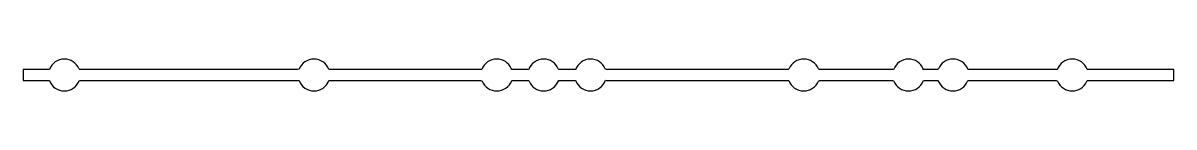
# Model space of a CAD drawing. Header units: centimetres. Extents: x -11.3 to 11.3, y -0.3 to 0.3.
import ezdxf

# ---------------------------------------------------------------- set-up
doc = ezdxf.new("R2010")
doc.units = ezdxf.units.CM
doc.header["$MEASUREMENT"] = 0
doc.layers.add('Camada 1', color=7, linetype='Continuous')

msp = doc.modelspace()

# ---------------------------------------------------------------- linework, layer by layer
at = {"layer": 'Camada 1'}
for points, knots in [([(9.63671, 0.10978), (9.63671, 0.10978), (11.34909, 0.10978), (11.34909, 0.10978), (11.34909, 0.10978), (11.34909, 0.10978), (11.34909, -0.10967), (11.34909, -0.10967), (11.34909, -0.10967), (11.34909, -0.10967), (9.63671, -0.10967), (9.63671, -0.10967), (9.63671, -0.10967), (9.63671, -0.10967), (9.62697, -0.13227), (9.62697, -0.13227), (9.62697, -0.13227), (9.57707, -0.23937), (9.46856, -0.31356), (9.34262, -0.31356), (9.34262, -0.31356), (9.21276, -0.31356), (9.10132, -0.23461), (9.05375, -0.12205), (9.05375, -0.12205), (9.05375, -0.12205), (9.02385, -0.10967), (9.02385, -0.10967), (9.02385, -0.10967), (9.02385, -0.10967), (7.29033, -0.10967), (7.29033, -0.10967), (7.29033, -0.10967), (7.29033, -0.10967), (7.2802, -0.12205), (7.2802, -0.12205), (7.2802, -0.12205), (7.23263, -0.2346), (7.12124, -0.31356), (6.99133, -0.31356), (6.99133, -0.31356), (6.86041, -0.31356), (6.74826, -0.23334), (6.70127, -0.11938), (6.70127, -0.11938), (6.70127, -0.11938), (6.69989, -0.10967), (6.69989, -0.10967), (6.69989, -0.10967), (6.69989, -0.10967), (6.40948, -0.10967), (6.40948, -0.10967), (6.40948, -0.10967), (6.40948, -0.10967), (6.40337, -0.11962), (6.40337, -0.11962), (6.40337, -0.11962), (6.35635, -0.2335), (6.2443, -0.31356), (6.11347, -0.31356), (6.11347, -0.31356), (5.98351, -0.31356), (5.87214, -0.23461), (5.82457, -0.12205), (5.82457, -0.12205), (5.82457, -0.12205), (5.7966, -0.10967), (5.7966, -0.10967), (5.7966, -0.10967), (5.7966, -0.10967), (4.35689, -0.10967), (4.35689, -0.10967), (4.35689, -0.10967), (4.35689, -0.10967), (4.33681, -0.12205), (4.33681, -0.12205), (4.33681, -0.12205), (4.28924, -0.2346), (4.17787, -0.31356), (4.04794, -0.31356), (4.04794, -0.31356), (3.91329, -0.31356), (3.79849, -0.22876), (3.75409, -0.10962), (3.75409, -0.10962), (3.75409, -0.10962), (3.72816, -0.10967), (3.72816, -0.10967), (3.72816, -0.10967), (3.72816, -0.10967), (0.15915, -0.10967), (0.15915, -0.10967), (0.15915, -0.10967), (0.15915, -0.10967), (0.13888, -0.10478), (0.13888, -0.10478), (0.13888, -0.10478), (0.09581, -0.22638), (-0.02027, -0.31356), (-0.15674, -0.31356), (-0.15674, -0.31356), (-0.28848, -0.31356), (-0.40124, -0.23236), (-0.44762, -0.11721), (-0.44762, -0.11721), (-0.44762, -0.11721), (-0.45688, -0.10967), (-0.45688, -0.10967), (-0.45688, -0.10967), (-0.45688, -0.10967), (-0.78885, -0.10967), (-0.78885, -0.10967), (-0.78885, -0.10967), (-0.78885, -0.10967), (-0.79163, -0.11962), (-0.79163, -0.11962), (-0.79163, -0.11962), (-0.83865, -0.2335), (-0.9507, -0.31356), (-1.08156, -0.31356), (-1.08156, -0.31356), (-1.2115, -0.31356), (-1.32289, -0.23461), (-1.37043, -0.12205), (-1.37043, -0.12205), (-1.37043, -0.12205), (-1.38244, -0.10967), (-1.38244, -0.10967), (-1.38244, -0.10967), (-1.38244, -0.10967), (-1.7114, -0.10967), (-1.7114, -0.10967), (-1.7114, -0.10967), (-1.7114, -0.10967), (-1.71233, -0.10872), (-1.71233, -0.10872), (-1.71233, -0.10872), (-1.75649, -0.22831), (-1.87153, -0.31356), (-2.00649, -0.31356), (-2.00649, -0.31356), (-2.13643, -0.31356), (-2.24782, -0.23461), (-2.29536, -0.12205), (-2.29536, -0.12205), (-2.29536, -0.12205), (-2.3178, -0.10967), (-2.3178, -0.10967), (-2.3178, -0.10967), (-2.3178, -0.10967), (-5.30257, -0.10967), (-5.30257, -0.10967), (-5.30257, -0.10967), (-5.30257, -0.10967), (-5.31773, -0.10872), (-5.31773, -0.10872), (-5.31773, -0.10872), (-5.36189, -0.22831), (-5.47693, -0.31356), (-5.61187, -0.31356), (-5.61187, -0.31356), (-5.74683, -0.31356), (-5.86187, -0.22828), (-5.90603, -0.10872), (-5.90603, -0.10872), (-5.90603, -0.10872), (-5.92826, -0.10967), (-5.92826, -0.10967), (-5.92826, -0.10967), (-5.92826, -0.10967), (-10.23451, -0.10967), (-10.23451, -0.10967), (-10.23451, -0.10967), (-10.23451, -0.10967), (-10.24507, -0.12205), (-10.24507, -0.12205), (-10.24507, -0.12205), (-10.29264, -0.2346), (-10.40403, -0.31356), (-10.53394, -0.31356), (-10.53394, -0.31356), (-10.66909, -0.31356), (-10.78421, -0.22813), (-10.82829, -0.1083), (-10.82829, -0.1083), (-10.82829, -0.1083), (-10.83459, -0.10968), (-10.83459, -0.10968), (-10.83459, -0.10968), (-10.83459, -0.10968), (-11.34909, -0.10967), (-11.34909, -0.10967), (-11.34909, -0.10967), (-11.34909, -0.10967), (-11.34909, 0.10978), (-11.34909, 0.10978), (-11.34909, 0.10978), (-11.34909, 0.10978), (-10.84101, 0.10978), (-10.84101, 0.10978), (-10.84101, 0.10978), (-10.84101, 0.10978), (-10.82757, 0.11034), (-10.82757, 0.11034), (-10.82757, 0.11034), (-10.78296, 0.2291), (-10.66829, 0.31356), (-10.53394, 0.31356), (-10.53394, 0.31356), (-10.40625, 0.31356), (-10.29637, 0.23725), (-10.24748, 0.12777), (-10.24748, 0.12777), (-10.24748, 0.12777), (-10.23137, 0.10978), (-10.23137, 0.10978), (-10.23137, 0.10978), (-10.23137, 0.10978), (-5.9282, 0.10978), (-5.9282, 0.10978), (-5.9282, 0.10978), (-5.9282, 0.10978), (-5.90285, 0.11695), (-5.90285, 0.11695), (-5.90285, 0.11695), (-5.8565, 0.23225), (-5.74373, 0.31356), (-5.61184, 0.31356), (-5.61184, 0.31356), (-5.47992, 0.31356), (-5.3671, 0.23209), (-5.32077, 0.11674), (-5.32077, 0.11674), (-5.32077, 0.11674), (-5.30902, 0.10978), (-5.30902, 0.10978), (-5.30902, 0.10978), (-5.30902, 0.10978), (-2.32397, 0.10978), (-2.32397, 0.10978), (-2.32397, 0.10978), (-2.32397, 0.10978), (-2.30026, 0.10989), (-2.30026, 0.10989), (-2.30026, 0.10989), (-2.2557, 0.22884), (-2.14101, 0.31356), (-2.00647, 0.31356), (-2.00647, 0.31356), (-1.87981, 0.31356), (-1.77067, 0.23847), (-1.72122, 0.13036), (-1.72122, 0.13036), (-1.72122, 0.13036), (-1.70807, 0.10978), (-1.70807, 0.10978), (-1.70807, 0.10978), (-1.70807, 0.10978), (-1.39531, 0.10978), (-1.39531, 0.10978), (-1.39531, 0.10978), (-1.39531, 0.10978), (-1.37793, 0.10272), (-1.37793, 0.10272), (-1.37793, 0.10272), (-1.33535, 0.22545), (-1.21878, 0.31356), (-1.08156, 0.31356), (-1.08156, 0.31356), (-0.95162, 0.31356), (-0.84023, 0.23461), (-0.79269, 0.12208), (-0.79269, 0.12208), (-0.79269, 0.12208), (-0.7793, 0.10978), (-0.7793, 0.10978), (-0.7793, 0.10978), (-0.7793, 0.10978), (-0.45683, 0.10978), (-0.45683, 0.10978), (-0.45683, 0.10978), (-0.45683, 0.10978), (-0.45387, 0.1006), (-0.45387, 0.1006), (-0.45387, 0.1006), (-0.4119, 0.22442), (-0.29472, 0.31356), (-0.15671, 0.31356), (-0.15671, 0.31356), (-0.02685, 0.31356), (0.08459, 0.23461), (0.13216, 0.12208), (0.13216, 0.12208), (0.13216, 0.12208), (0.156, 0.10978), (0.156, 0.10978), (0.156, 0.10978), (0.156, 0.10978), (3.74081, 0.10978), (3.74081, 0.10978), (3.74081, 0.10978), (3.74081, 0.10978), (3.76121, 0.12716), (3.76121, 0.12716), (3.76121, 0.12716), (3.80997, 0.23696), (3.92004, 0.31356), (4.04797, 0.31356), (4.04797, 0.31356), (4.17783, 0.31356), (4.28922, 0.23471), (4.33684, 0.12224), (4.33684, 0.12224), (4.33684, 0.12224), (4.35057, 0.10978), (4.35057, 0.10978), (4.35057, 0.10978), (4.35057, 0.10978), (5.80626, 0.10978), (5.80626, 0.10978), (5.80626, 0.10978), (5.80626, 0.10978), (5.82182, 0.1152), (5.82182, 0.1152), (5.82182, 0.1152), (5.86766, 0.2314), (5.98093, 0.31356), (6.11346, 0.31356), (6.11346, 0.31356), (6.24337, 0.31356), (6.35476, 0.23461), (6.40233, 0.12208), (6.40233, 0.12208), (6.40233, 0.12208), (6.39664, 0.10978), (6.39664, 0.10978), (6.39664, 0.10978), (6.39664, 0.10978), (6.68705, 0.10978), (6.68705, 0.10978), (6.68705, 0.10978), (6.68705, 0.10978), (6.70245, 0.12208), (6.70245, 0.12208), (6.70245, 0.12208), (6.75002, 0.23461), (6.86141, 0.31356), (6.99135, 0.31356), (6.99135, 0.31356), (7.12327, 0.31356), (7.23612, 0.23209), (7.28242, 0.11674), (7.28242, 0.11674), (7.28242, 0.11674), (7.29359, 0.10978), (7.29359, 0.10978), (7.29359, 0.10978), (7.29359, 0.10978), (9.03674, 0.10978), (9.03674, 0.10978), (9.03674, 0.10978), (9.03674, 0.10978), (9.04611, 0.10219), (9.04611, 0.10219), (9.04611, 0.10219), (9.08836, 0.22519), (9.20517, 0.31356), (9.34262, 0.31356), (9.34262, 0.31356), (9.47727, 0.31356), (9.59207, 0.22879), (9.63647, 0.10962), (9.63647, 0.10962), (9.63647, 0.10962), (9.63671, 0.10978), (9.63671, 0.10978)], [0, 0, 0, 0, 0.01052632, 0.01052632, 0.01052632, 0.01052632, 0.02105263, 0.02105263, 0.02105263, 0.02105263, 0.03157895, 0.03157895, 0.03157895, 0.03157895, 0.04210526, 0.04210526, 0.04210526, 0.04210526, 0.05263158, 0.05263158, 0.05263158, 0.05263158, 0.06315789, 0.06315789, 0.06315789, 0.06315789, 0.07368421, 0.07368421, 0.07368421, 0.07368421, 0.08421053, 0.08421053, 0.08421053, 0.08421053, 0.09473684, 0.09473684, 0.09473684, 0.09473684, 0.10526316, 0.10526316, 0.10526316, 0.10526316, 0.11578947, 0.11578947, 0.11578947, 0.11578947, 0.12631579, 0.12631579, 0.12631579, 0.12631579, 0.13684211, 0.13684211, 0.13684211, 0.13684211, 0.14736842, 0.14736842, 0.14736842, 0.14736842, 0.15789474, 0.15789474, 0.15789474, 0.15789474, 0.16842105, 0.16842105, 0.16842105, 0.16842105, 0.17894737, 0.17894737, 0.17894737, 0.17894737, 0.18947368, 0.18947368, 0.18947368, 0.18947368, 0.2, 0.2, 0.2, 0.2, 0.21052632, 0.21052632, 0.21052632, 0.21052632, 0.22105263, 0.22105263, 0.22105263, 0.22105263, 0.23157895, 0.23157895, 0.23157895, 0.23157895, 0.24210526, 0.24210526, 0.24210526, 0.24210526, 0.25263158, 0.25263158, 0.25263158, 0.25263158, 0.26315789, 0.26315789, 0.26315789, 0.26315789, 0.27368421, 0.27368421, 0.27368421, 0.27368421, 0.28421053, 0.28421053, 0.28421053, 0.28421053, 0.29473684, 0.29473684, 0.29473684, 0.29473684, 0.30526316, 0.30526316, 0.30526316, 0.30526316, 0.31578947, 0.31578947, 0.31578947, 0.31578947, 0.32631579, 0.32631579, 0.32631579, 0.32631579, 0.33684211, 0.33684211, 0.33684211, 0.33684211, 0.34736842, 0.34736842, 0.34736842, 0.34736842, 0.35789474, 0.35789474, 0.35789474, 0.35789474, 0.36842105, 0.36842105, 0.36842105, 0.36842105, 0.37894737, 0.37894737, 0.37894737, 0.37894737, 0.38947368, 0.38947368, 0.38947368, 0.38947368, 0.4, 0.4, 0.4, 0.4, 0.41052632, 0.41052632, 0.41052632, 0.41052632, 0.42105263, 0.42105263, 0.42105263, 0.42105263, 0.43157895, 0.43157895, 0.43157895, 0.43157895, 0.44210526, 0.44210526, 0.44210526, 0.44210526, 0.45263158, 0.45263158, 0.45263158, 0.45263158, 0.46315789, 0.46315789, 0.46315789, 0.46315789, 0.47368421, 0.47368421, 0.47368421, 0.47368421, 0.48421053, 0.48421053, 0.48421053, 0.48421053, 0.49473684, 0.49473684, 0.49473684, 0.49473684, 0.50526316, 0.50526316, 0.50526316, 0.50526316, 0.51578947, 0.51578947, 0.51578947, 0.51578947, 0.52631579, 0.52631579, 0.52631579, 0.52631579, 0.53684211, 0.53684211, 0.53684211, 0.53684211, 0.54736842, 0.54736842, 0.54736842, 0.54736842, 0.55789474, 0.55789474, 0.55789474, 0.55789474, 0.56842105, 0.56842105, 0.56842105, 0.56842105, 0.57894737, 0.57894737, 0.57894737, 0.57894737, 0.58947368, 0.58947368, 0.58947368, 0.58947368, 0.6, 0.6, 0.6, 0.6, 0.61052632, 0.61052632, 0.61052632, 0.61052632, 0.62105263, 0.62105263, 0.62105263, 0.62105263, 0.63157895, 0.63157895, 0.63157895, 0.63157895, 0.64210526, 0.64210526, 0.64210526, 0.64210526, 0.65263158, 0.65263158, 0.65263158, 0.65263158, 0.66315789, 0.66315789, 0.66315789, 0.66315789, 0.67368421, 0.67368421, 0.67368421, 0.67368421, 0.68421053, 0.68421053, 0.68421053, 0.68421053, 0.69473684, 0.69473684, 0.69473684, 0.69473684, 0.70526316, 0.70526316, 0.70526316, 0.70526316, 0.71578947, 0.71578947, 0.71578947, 0.71578947, 0.72631579, 0.72631579, 0.72631579, 0.72631579, 0.73684211, 0.73684211, 0.73684211, 0.73684211, 0.74736842, 0.74736842, 0.74736842, 0.74736842, 0.75789474, 0.75789474, 0.75789474, 0.75789474, 0.76842105, 0.76842105, 0.76842105, 0.76842105, 0.77894737, 0.77894737, 0.77894737, 0.77894737, 0.78947368, 0.78947368, 0.78947368, 0.78947368, 0.8, 0.8, 0.8, 0.8, 0.81052632, 0.81052632, 0.81052632, 0.81052632, 0.82105263, 0.82105263, 0.82105263, 0.82105263, 0.83157895, 0.83157895, 0.83157895, 0.83157895, 0.84210526, 0.84210526, 0.84210526, 0.84210526, 0.85263158, 0.85263158, 0.85263158, 0.85263158, 0.86315789, 0.86315789, 0.86315789, 0.86315789, 0.87368421, 0.87368421, 0.87368421, 0.87368421, 0.88421053, 0.88421053, 0.88421053, 0.88421053, 0.89473684, 0.89473684, 0.89473684, 0.89473684, 0.90526316, 0.90526316, 0.90526316, 0.90526316, 0.91578947, 0.91578947, 0.91578947, 0.91578947, 0.92631579, 0.92631579, 0.92631579, 0.92631579, 0.93684211, 0.93684211, 0.93684211, 0.93684211, 0.94736842, 0.94736842, 0.94736842, 0.94736842, 0.95789474, 0.95789474, 0.95789474, 0.95789474, 0.96842105, 0.96842105, 0.96842105, 0.96842105, 0.97894737, 0.97894737, 0.97894737, 0.97894737, 1, 1, 1, 1]), ([(9.63671, 0.10978), (9.63671, 0.10978), (9.63671, 0.10978), (9.63671, 0.10978), (9.63671, 0.10978), (9.63671, 0.10978), (9.63671, 0.10978), (9.63671, 0.10978)], [0, 0, 0, 0, 0.33333333, 0.33333333, 0.33333333, 0.33333333, 1, 1, 1, 1])]:
    msp.add_open_spline(points, degree=3, knots=knots, dxfattribs=at)

doc.saveas('drawing.dxf')
